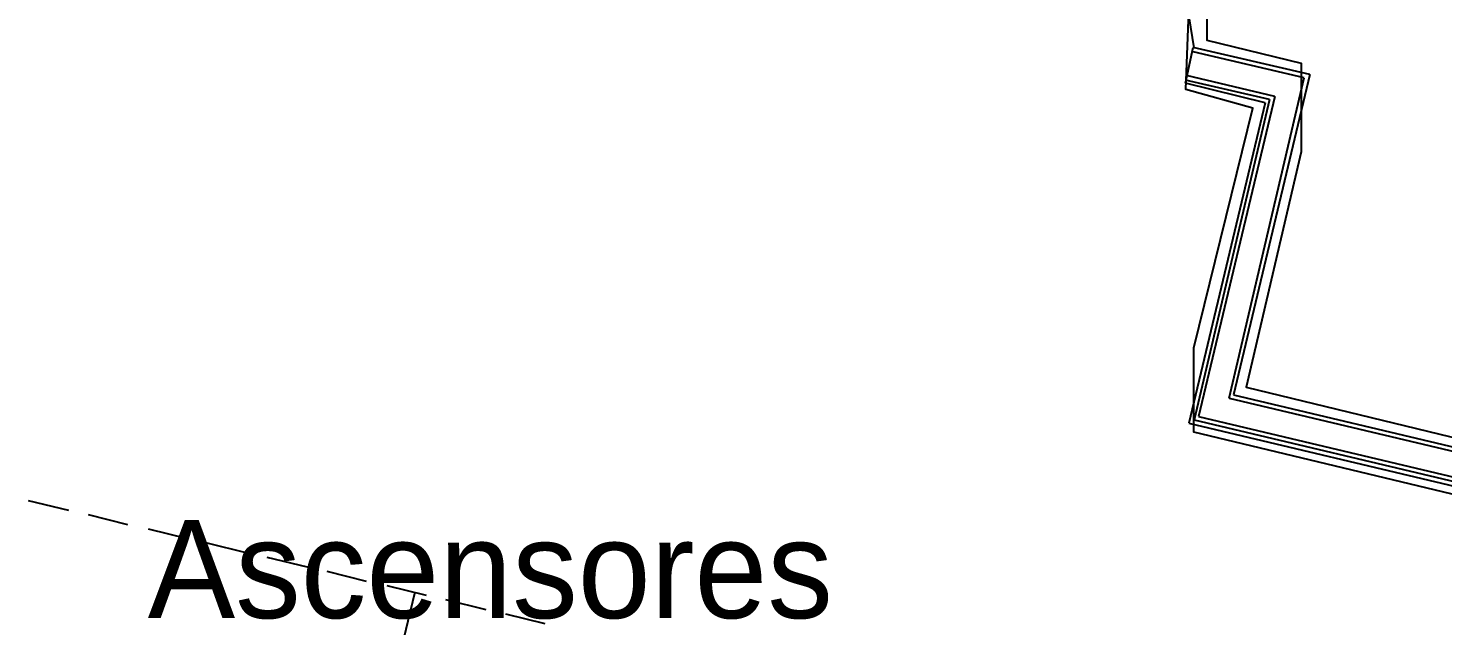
# Model space of a CAD drawing. Header units: feet. Extents: x -84 to 198, y -22 to 181.
# Drawn here: x 78.35 to 95.65, y 120.08 to 127.4 of the extents above; entities that cross this region are included whole.
import ezdxf
from ezdxf.enums import TextEntityAlignment as Align

# ---------------------------------------------------------------- set-up
doc = ezdxf.new("R2010")
doc.units = ezdxf.units.FT
for name, color, linetype in [('A-AREA-COMUN', 252, 'CONTINUOUS'), ('A-AREA-UNIDAD', 30, 'CONTINUOUS'), ('A-LINEA', 7, 'CONTINUOUS'), ('A-NOMBRE-ESPACIO', 2, 'CONTINUOUS')]:
    doc.layers.add(name, color=color, linetype=linetype)

msp = doc.modelspace()

# ---------------------------------------------------------------- linework, layer by layer
at = {"layer": 'A-AREA-COMUN'}
msp.add_lwpolyline([(97.792, 121.2089), (92.608, 122.4533), (92.608, 123.4844), (93.328, 126.4178), (92.512, 126.6489), (92.56, 127.9289)], dxfattribs=at)
at = {"layer": 'A-AREA-UNIDAD'}
msp.add_lwpolyline([(92.768, 128.4444), (92.768, 127.2533), (93.92, 126.9689), (93.92, 125.8844), (93.248, 123.0044), (98.528, 121.7244)], dxfattribs=at)
at = {"layer": 'A-LINEA'}
for p, q in [((92.6126, 127.1589), (92.2429, 129.4214)), ((92.5067, 126.7244), (92.6, 127.1644)), ((94.0267, 126.8311), (92.6, 127.1644)), ((93.96, 126.7911), (92.6, 127.1111)), ((93.5333, 126.5244), (92.5067, 126.7644)), ((93.48, 126.4844), (92.5067, 126.7244)), ((93.6, 126.5644), (92.52, 126.8178)), ((93.04, 122.8711), (93.96, 126.7911)), ((94.0267, 126.8311), (93.0933, 122.9111)), ((93.5333, 126.5244), (92.6133, 122.6044)), ((93.6, 126.5644), (92.6667, 122.6444)), ((93.48, 126.4844), (92.5467, 122.5644)), ((93.0933, 122.9111), (98.6, 121.6044)), ((93.04, 122.8711), (98.5467, 121.5644)), ((92.5467, 122.5644), (98.0533, 121.2578)), ((92.6133, 122.6044), (98.12, 121.2978)), ((92.6667, 122.6444), (98.1733, 121.3378)), ((78.3467, 121.6178), (78.84, 121.4978)), ((79.08, 121.4444), (79.56, 121.3244)), ((79.8133, 121.2711), (80.2933, 121.1511)), ((80.5333, 121.0978), (81.0267, 120.9778)), ((81.2667, 120.9244), (81.76, 120.8044)), ((82, 120.7511), (82.48, 120.6311)), ((82.7333, 120.5778), (83.2133, 120.4578)), ((82.8133, 119.4044), (83.08, 120.4978)), ((83.4533, 120.4044), (83.9467, 120.2844)), ((84.1867, 120.2311), (84.6667, 120.1111))]:
    msp.add_line(p, q, dxfattribs=at)

# ---------------------------------------------------------------- texts
at = {"layer": 'A-NOMBRE-ESPACIO'}
msp.add_text('Ascensores', height=1.2, dxfattribs=at).set_placement((84, 120.1778), align=Align.CENTER)

doc.saveas('drawing.dxf')
